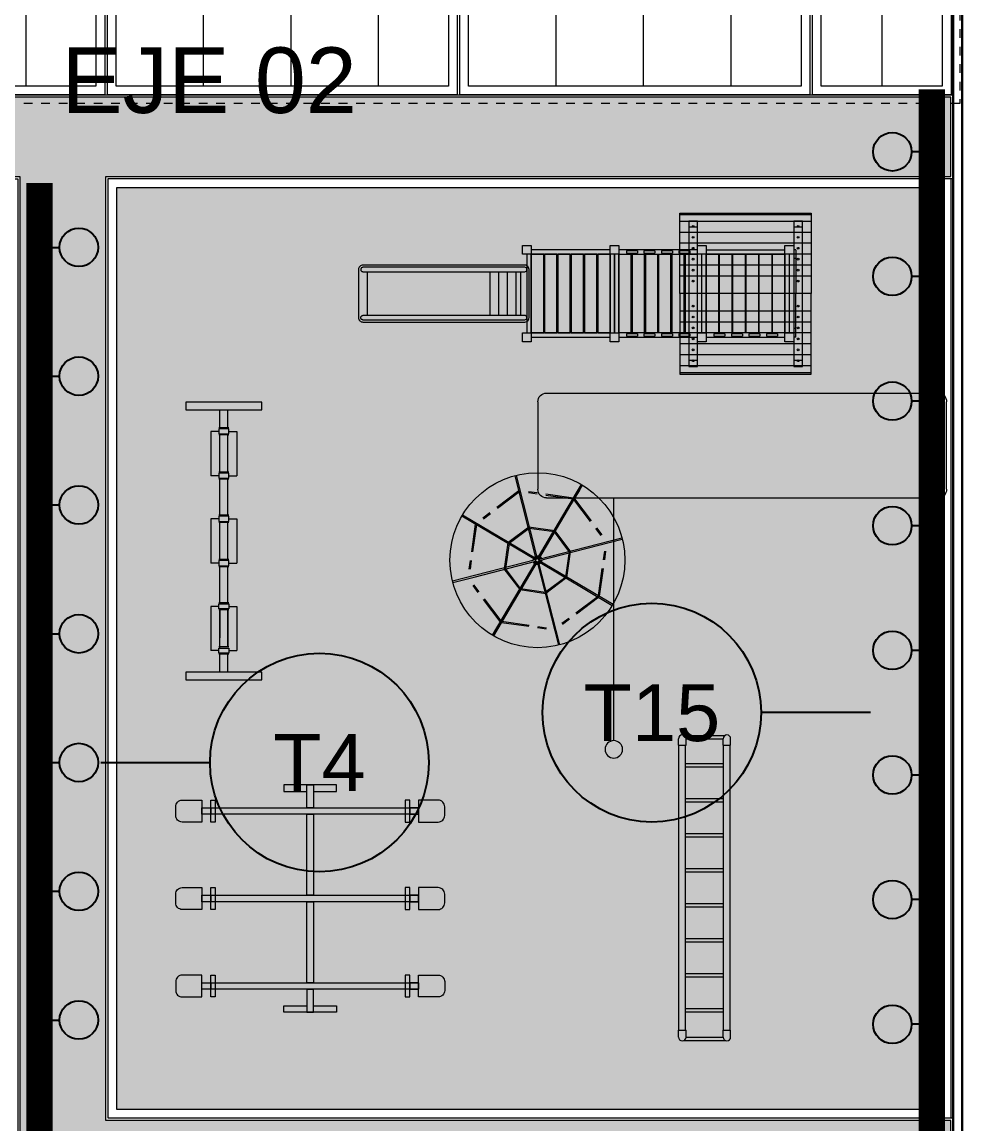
# Model space of a CAD drawing. Header units: metres. Extents: x 349703 to 349913, y 9282546 to 9282694.
# Drawn here: x 349734.26 to 349745.07, y 9282631.11 to 9282643.71 of the extents above; entities that cross this region are included whole.
import ezdxf
from ezdxf.enums import TextEntityAlignment as Align

# ---------------------------------------------------------------- set-up
doc = ezdxf.new("R2010")
doc.units = ezdxf.units.M
doc.header["$LTSCALE"] = 0.25
doc.linetypes.add('B. SUM 2$0$HIDDEN', pattern=[0.375, 0.25, -0.125])
doc.linetypes.add('DASHDOT', pattern=[3.556, 2.54, -0.508, 0, -0.508])
for name, color, linetype, lineweight in [('AREA-VERDE', 3, 'CONTINUOUS', 9), ('ARQ-FONDO', 253, 'CONTINUOUS', 9), ('COTAS', 94, 'CONTINUOUS', 18), ('CUNETAS-RED', 5, 'CONTINUOUS', 18), ('EJE-TEXTO', 5, 'CONTINUOUS', 25), ('LLORAD-SIMB', 1, 'CONTINUOUS', 25), ('LLORAD-TEXTO', 1, 'CONTINUOUS', 25), ('LLORAD-TRAMO', 1, 'CONTINUOUS', 70), ('TRAZO', 2, 'Continuous', 13)]:
    doc.layers.add(name, color=color, linetype=linetype, lineweight=lineweight)
doc.styles.get("Standard").update_dxf_attribs({"font": 'arial.ttf'})

# ---------------------------------------------------------------- blocks, each defined once
blk = doc.blocks.new('VERDAD88')
at = {"layer": 'ARQ-FONDO'}
for points in [[(350756.933, 9282641.041), (350760.933, 9282641.041), (350760.933, 9282639.886), (350756.933, 9282639.886), (350756.933, 9282641.041)], [(350760.963, 9282641.041), (350764.963, 9282641.041), (350764.963, 9282639.886), (350760.963, 9282639.886), (350760.963, 9282641.041)], [(350764.993, 9282641.041), (350768.993, 9282641.041), (350768.993, 9282639.886), (350764.993, 9282639.886), (350764.993, 9282641.041)], [(350769.023, 9282641.041), (350770.608, 9282641.041), (350770.608, 9282639.886), (350769.023, 9282639.886), (350769.023, 9282641.041)]]:
    blk.add_lwpolyline(points, dxfattribs=at)
at = {"layer": 'ARQ-FONDO', "flags": 128}
for points in [[(350757.033, 9282640.941), (350760.833, 9282640.941), (350760.833, 9282639.986), (350757.033, 9282639.986)], [(350761.063, 9282640.941), (350764.863, 9282640.941), (350764.863, 9282639.986), (350761.063, 9282639.986)], [(350765.093, 9282640.941), (350768.893, 9282640.941), (350768.893, 9282639.986), (350765.093, 9282639.986)], [(350769.123, 9282640.941), (350770.508, 9282640.941), (350770.508, 9282639.986), (350769.123, 9282639.986)]]:
    blk.add_lwpolyline(points, close=True, dxfattribs=at)
for points in [[(350760.033, 9282639.986), (350760.033, 9282640.941)], [(350762.063, 9282639.986), (350762.063, 9282640.941)], [(350763.063, 9282639.986), (350763.063, 9282640.941)], [(350764.063, 9282639.986), (350764.063, 9282640.941)], [(350766.093, 9282639.986), (350766.093, 9282640.941)], [(350767.093, 9282639.986), (350767.093, 9282640.941)], [(350768.093, 9282639.986), (350768.093, 9282640.941)], [(350769.815, 9282640.941), (350769.815, 9282639.986)]]:
    blk.add_lwpolyline(points, dxfattribs=at)
blk = doc.blocks.new('SJSA')
at = {"layer": 'ARQ-FONDO', "ltscale": 0.005}
for p, q in [((22.805, 173.523), (22.805, 175.023)), ((22.884, 175.023), (22.884, 173.523)), ((23.009, 175.023), (23.009, 173.523)), ((23.134, 175.023), (23.134, 173.523)), ((23.259, 175.023), (23.259, 173.523)), ((23.384, 175.023), (23.384, 173.523)), ((23.509, 175.023), (23.509, 173.523)), ((23.909, 175.023), (23.909, 173.523)), ((24.034, 175.023), (24.034, 173.523)), ((24.159, 175.023), (24.159, 173.523)), ((24.284, 175.023), (24.284, 173.523)), ((24.409, 175.023), (24.409, 173.523)), ((24.534, 175.023), (24.534, 173.523)), ((24.612, 173.523), (24.612, 175.023))]:
    blk.add_line(p, q, dxfattribs=at)
at = {"layer": 'ARQ-FONDO'}
for p, q in [((23.709, 174.923), (22.876, 174.923)), ((22.876, 174.823), (22.876, 174.923)), ((22.947, 174.823), (22.947, 174.923)), ((23.209, 174.848), (23.209, 174.823)), ((23.209, 174.848), (23.709, 174.848)), ((23.309, 174.848), (23.309, 174.823)), ((24.542, 174.923), (23.709, 174.923)), ((24.209, 174.848), (23.709, 174.848)), ((24.109, 174.848), (24.109, 174.823)), ((24.209, 174.848), (24.209, 174.823)), ((24.471, 174.823), (24.471, 174.923)), ((24.542, 174.823), (24.542, 174.923)), ((22.876, 174.823), (23.159, 174.823)), ((23.159, 174.723), (23.159, 174.823)), ((23.159, 174.823), (23.168, 174.823)), ((23.259, 174.723), (23.159, 174.723)), ((23.168, 174.823), (23.709, 174.823)), ((23.209, 173.823), (23.209, 174.723)), ((23.259, 174.823), (23.259, 174.723)), ((23.259, 174.773), (24.159, 174.773)), ((24.159, 174.723), (23.259, 174.723)), ((23.259, 174.723), (23.259, 173.823)), ((23.259, 174.723), (24.159, 174.723)), ((23.259, 174.582), (23.259, 174.723)), ((23.709, 174.823), (24.25, 174.823)), ((24.159, 174.723), (24.159, 174.823)), ((24.259, 174.723), (24.159, 174.723)), ((24.159, 174.723), (24.159, 173.823)), ((24.209, 173.823), (24.209, 174.723)), ((24.25, 174.823), (24.259, 174.823)), ((24.259, 174.823), (24.259, 174.723)), ((24.259, 174.823), (24.542, 174.823)), ((24.171, 174.636), (24.171, 174.511)), ((24.171, 174.636), (24.196, 174.636)), ((24.196, 174.511), (24.196, 174.636)), ((24.159, 174.582), (23.259, 174.582)), ((23.259, 174.572), (24.159, 174.572)), ((23.259, 174.43), (23.259, 174.572)), ((24.171, 174.511), (24.196, 174.511)), ((24.159, 174.43), (23.259, 174.43)), ((23.259, 174.42), (24.159, 174.42)), ((23.259, 174.278), (23.259, 174.42)), ((24.171, 174.436), (24.171, 174.311)), ((24.171, 174.436), (24.196, 174.436)), ((24.196, 174.311), (24.196, 174.436)), ((24.159, 174.278), (23.259, 174.278)), ((23.259, 174.268), (24.159, 174.268)), ((23.259, 174.127), (23.259, 174.268)), ((24.171, 174.311), (24.196, 174.311)), ((24.171, 174.236), (24.171, 174.111)), ((24.171, 174.236), (24.196, 174.236)), ((24.196, 174.111), (24.196, 174.236)), ((24.159, 174.127), (23.259, 174.127)), ((23.259, 174.117), (24.159, 174.117)), ((23.259, 173.975), (23.259, 174.117)), ((24.171, 174.111), (24.196, 174.111)), ((24.159, 173.975), (23.259, 173.975)), ((24.171, 174.036), (24.171, 173.911)), ((24.171, 174.036), (24.196, 174.036)), ((24.196, 173.911), (24.196, 174.036)), ((23.259, 173.965), (24.159, 173.965)), ((23.259, 173.823), (23.259, 173.965)), ((24.171, 173.911), (24.196, 173.911)), ((23.159, 173.723), (22.876, 173.723)), ((22.876, 173.623), (22.876, 173.723)), ((22.947, 173.623), (22.947, 173.723)), ((23.159, 173.723), (23.159, 173.823)), ((23.159, 173.823), (23.259, 173.823)), ((23.168, 173.723), (23.159, 173.723)), ((23.709, 173.723), (23.168, 173.723)), ((23.209, 173.723), (23.209, 173.523)), ((23.259, 173.823), (24.159, 173.823)), ((24.159, 173.823), (23.259, 173.823)), ((23.259, 173.823), (23.259, 173.723)), ((24.159, 173.773), (23.259, 173.773)), ((24.159, 173.773), (23.259, 173.773)), ((23.259, 173.523), (23.259, 173.723)), ((24.25, 173.723), (23.709, 173.723)), ((24.159, 173.823), (24.259, 173.823)), ((24.159, 173.723), (24.159, 173.823)), ((24.159, 173.723), (24.159, 173.523)), ((24.209, 173.523), (24.209, 173.723)), ((24.259, 173.723), (24.25, 173.723)), ((24.259, 173.823), (24.259, 173.723)), ((24.542, 173.723), (24.259, 173.723)), ((24.471, 173.623), (24.471, 173.723)), ((24.542, 173.623), (24.542, 173.723)), ((22.876, 173.623), (23.709, 173.623)), ((23.221, 173.636), (23.221, 173.511)), ((23.221, 173.636), (23.246, 173.636)), ((23.246, 173.511), (23.246, 173.636)), ((23.709, 173.623), (24.542, 173.623)), ((24.171, 173.636), (24.171, 173.511)), ((24.171, 173.636), (24.196, 173.636)), ((24.196, 173.511), (24.196, 173.636)), ((23.209, 173.523), (23.209, 172.823)), ((23.221, 173.511), (23.246, 173.511)), ((23.259, 173.582), (24.159, 173.582)), ((24.159, 173.572), (23.259, 173.572)), ((23.259, 172.823), (23.259, 173.523)), ((24.159, 173.523), (24.159, 172.823)), ((24.171, 173.511), (24.196, 173.511)), ((24.209, 172.823), (24.209, 173.523)), ((23.221, 173.436), (23.221, 173.311)), ((23.221, 173.436), (23.246, 173.436)), ((23.246, 173.311), (23.246, 173.436)), ((23.259, 173.43), (24.159, 173.43)), ((24.159, 173.42), (23.259, 173.42)), ((24.171, 173.436), (24.171, 173.311)), ((24.171, 173.436), (24.196, 173.436)), ((24.196, 173.311), (24.196, 173.436)), ((23.221, 173.311), (23.246, 173.311)), ((23.221, 173.236), (23.221, 173.111)), ((23.221, 173.236), (23.246, 173.236)), ((23.246, 173.111), (23.246, 173.236)), ((23.259, 173.278), (24.159, 173.278)), ((24.159, 173.268), (23.259, 173.268)), ((24.171, 173.311), (24.196, 173.311)), ((24.171, 173.236), (24.171, 173.111)), ((24.171, 173.236), (24.196, 173.236)), ((24.196, 173.111), (24.196, 173.236)), ((23.221, 173.111), (23.246, 173.111)), ((23.259, 173.127), (24.159, 173.127)), ((24.159, 173.117), (23.259, 173.117)), ((24.171, 173.111), (24.196, 173.111)), ((23.221, 173.036), (23.221, 172.911)), ((23.221, 173.036), (23.246, 173.036)), ((23.246, 172.911), (23.246, 173.036)), ((23.259, 172.975), (24.159, 172.975)), ((24.159, 172.965), (23.259, 172.965)), ((24.171, 173.036), (24.171, 172.911)), ((24.171, 173.036), (24.196, 173.036)), ((24.196, 172.911), (24.196, 173.036)), ((23.221, 172.911), (23.246, 172.911)), ((24.171, 172.911), (24.196, 172.911)), ((23.159, 172.723), (23.159, 172.823)), ((23.159, 172.823), (23.259, 172.823)), ((23.259, 172.723), (23.159, 172.723)), ((23.209, 172.723), (23.209, 171.823)), ((23.259, 172.823), (23.259, 172.723)), ((24.159, 172.823), (23.259, 172.823)), ((23.259, 172.823), (24.159, 172.823)), ((23.259, 172.773), (24.159, 172.773)), ((24.159, 172.773), (23.259, 172.773)), ((23.259, 171.823), (23.259, 172.723)), ((23.259, 172.723), (24.159, 172.723)), ((24.159, 172.723), (23.259, 172.723)), ((23.259, 172.723), (23.259, 172.582)), ((24.159, 172.723), (24.159, 171.823)), ((24.159, 172.582), (24.159, 172.723)), ((24.209, 171.823), (24.209, 172.723)), ((23.259, 172.582), (24.159, 172.582)), ((23.259, 172.572), (23.259, 172.43)), ((24.159, 172.572), (23.259, 172.572)), ((24.159, 172.43), (24.159, 172.572)), ((23.259, 172.43), (24.159, 172.43)), ((24.159, 172.42), (23.259, 172.42)), ((23.259, 172.42), (23.259, 172.278)), ((24.159, 172.278), (24.159, 172.42)), ((23.259, 172.278), (24.159, 172.278)), ((23.259, 172.268), (23.259, 172.127)), ((24.159, 172.268), (23.259, 172.268)), ((24.159, 172.127), (24.159, 172.268)), ((23.259, 172.127), (24.159, 172.127)), ((24.159, 172.117), (23.259, 172.117)), ((23.259, 172.117), (23.259, 171.975)), ((24.159, 171.975), (24.159, 172.117)), ((23.259, 171.975), (24.159, 171.975)), ((23.259, 171.965), (23.259, 171.823)), ((24.159, 171.965), (23.259, 171.965)), ((24.159, 171.823), (24.159, 171.965)), ((23.159, 171.723), (23.159, 171.823)), ((23.159, 171.823), (23.259, 171.823)), ((23.259, 171.723), (23.159, 171.723)), ((24.159, 171.823), (23.259, 171.823)), ((23.259, 171.823), (24.159, 171.823)), ((23.259, 171.823), (23.259, 171.723)), ((23.259, 171.773), (24.159, 171.773)), ((23.409, 171.748), (23.409, 171.719)), ((23.409, 171.719), (23.409, 171.46)), ((23.459, 171.719), (23.459, 171.748)), ((23.459, 171.46), (23.459, 171.719)), ((23.959, 171.748), (23.959, 171.719)), ((23.959, 171.719), (23.959, 171.46)), ((24.009, 171.719), (24.009, 171.748)), ((24.009, 171.46), (24.009, 171.719)), ((24.159, 171.823), (24.259, 171.823)), ((24.159, 171.723), (24.159, 171.823)), ((24.259, 171.723), (24.159, 171.723)), ((24.259, 171.823), (24.259, 171.723)), ((23.459, 171.698), (23.959, 171.698)), ((23.459, 171.648), (23.959, 171.648)), ((23.409, 171.46), (23.409, 171.045)), ((23.459, 171.548), (23.959, 171.548)), ((23.459, 171.045), (23.459, 171.46)), ((23.459, 171.448), (23.959, 171.448)), ((23.959, 171.46), (23.959, 171.045)), ((24.009, 171.045), (24.009, 171.46)), ((23.459, 171.348), (23.959, 171.348)), ((23.409, 171.045), (23.409, 170.148)), ((23.459, 170.148), (23.459, 171.045)), ((23.959, 171.045), (23.959, 170.148)), ((24.009, 170.148), (24.009, 171.045)), ((23.409, 170.098), (23.409, 169.898)), ((23.459, 169.898), (23.459, 170.098)), ((23.959, 170.098), (23.959, 169.898)), ((24.009, 169.898), (24.009, 170.098)), ((23.459, 169.948), (23.959, 169.948))]:
    blk.add_line(p, q, dxfattribs=at)
at = {"layer": 'ARQ-FONDO', "ltscale": 0.005}
for points in [[(23.709, 173.523), (22.788, 173.523), (22.788, 175.023), (23.709, 175.023)], [(23.709, 173.523), (24.63, 173.523), (24.63, 175.023), (23.709, 175.023)]]:
    blk.add_lwpolyline(points, close=True, dxfattribs=at)
at = {"layer": 'ARQ-FONDO'}
blk.add_lwpolyline([(24.159, 172.723), (24.159, 172.823), (24.259, 172.823), (24.259, 172.723)], close=True, dxfattribs=at)
blk.add_lwpolyline([(23.434, 171.798, 0.267949), (23.391, 171.773, 0.131652), (23.384, 171.748), (23.384, 169.898, 0.414214), (23.434, 169.848), (23.984, 169.848, 0.414214), (24.034, 169.898), (24.034, 171.748, 0.131652), (24.027, 171.773, 0.267949), (23.984, 171.798)], format="xyb", close=True, dxfattribs=at)
for centre in [(22.941, 174.873), (23.066, 174.873), (23.191, 174.873), (23.316, 174.873), (23.441, 174.873), (23.566, 174.873), (23.852, 174.873), (23.977, 174.873), (24.102, 174.873), (24.227, 174.873), (24.352, 174.873), (24.477, 174.873), (22.941, 173.673), (23.066, 173.673), (23.191, 173.673), (23.316, 173.673), (23.441, 173.673), (23.566, 173.673), (23.852, 173.673), (23.977, 173.673), (24.102, 173.673), (24.227, 173.673), (24.352, 173.673), (24.477, 173.673)]:
    blk.add_circle(centre, 0.01, dxfattribs=at)
for centre in [(23.434, 171.748), (23.984, 171.748)]:
    blk.add_arc(centre, 0.025, 0, 180, dxfattribs=at)
for points, knots in [([(23.409, 170.148), (23.409, 170.139), (23.409, 170.131), (23.409, 170.115), (23.409, 170.106), (23.409, 170.098)], [-0.04953338, -0.04953338, -0.04953338, -0.04953338, -0.02476669, -0.02476669, -0.00009738, -0.00009738, -0.00009738, -0.00009738]), ([(23.459, 170.098), (23.459, 170.106), (23.459, 170.115), (23.459, 170.131), (23.459, 170.139), (23.459, 170.148)], [-0.049436, -0.049436, -0.049436, -0.049436, -0.02476669, -0.02476669, 0, 0, 0, 0]), ([(23.959, 170.148), (23.959, 170.139), (23.959, 170.131), (23.959, 170.115), (23.959, 170.106), (23.959, 170.098)], [-0.04953338, -0.04953338, -0.04953338, -0.04953338, -0.02476669, -0.02476669, -0.00009738, -0.00009738, -0.00009738, -0.00009738]), ([(24.009, 170.098), (24.009, 170.106), (24.009, 170.115), (24.009, 170.131), (24.009, 170.139), (24.009, 170.148)], [-0.049436, -0.049436, -0.049436, -0.049436, -0.02476669, -0.02476669, 0, 0, 0, 0]), ([(23.409, 169.898), (23.409, 169.898), (23.409, 169.898), (23.409, 169.895), (23.41, 169.891), (23.412, 169.885), (23.414, 169.882), (23.419, 169.878), (23.422, 169.876), (23.428, 169.874), (23.431, 169.873), (23.438, 169.873), (23.441, 169.874), (23.447, 169.877), (23.45, 169.879), (23.454, 169.884), (23.456, 169.886), (23.458, 169.892), (23.459, 169.895), (23.459, 169.898)], [0.1871331, 0.1871331, 0.1871331, 0.1871331, 0.18742737, 0.18742737, 0.19737096, 0.19737096, 0.20731275, 0.20731275, 0.21725295, 0.21725295, 0.22719174, 0.22719174, 0.23712928, 0.23712928, 0.24706572, 0.24706572, 0.25700121, 0.25700121, 0.2659304, 0.2659304, 0.2659304, 0.2659304]), ([(24.009, 169.898), (24.009, 169.898), (24.009, 169.898), (24.009, 169.895), (24.008, 169.891), (24.006, 169.885), (24.004, 169.882), (23.999, 169.878), (23.996, 169.876), (23.99, 169.874), (23.987, 169.873), (23.98, 169.873), (23.977, 169.874), (23.971, 169.877), (23.968, 169.879), (23.963, 169.884), (23.962, 169.886), (23.959, 169.892), (23.959, 169.895), (23.959, 169.898)], [0.1871331, 0.1871331, 0.1871331, 0.1871331, 0.18742737, 0.18742737, 0.19737096, 0.19737096, 0.20731275, 0.20731275, 0.21725295, 0.21725295, 0.22719174, 0.22719174, 0.23712928, 0.23712928, 0.24706572, 0.24706572, 0.25700121, 0.25700121, 0.2659304, 0.2659304, 0.2659304, 0.2659304])]:
    blk.add_open_spline(points, degree=3, knots=knots, dxfattribs=at)
blk = doc.blocks.new('dksjd')
at = {"layer": 'ARQ-FONDO'}
for p, q in [((21.389, 162.206), (21.389, 163.076)), ((21.389, 163.076), (21.478, 163.076)), ((21.478, 163.076), (21.478, 162.206)), ((24.474, 162.206), (24.474, 163.076)), ((24.474, 163.076), (24.564, 163.076)), ((24.564, 163.076), (24.564, 162.206)), ((21.723, 162.697), (21.723, 162.789)), ((21.723, 162.789), (22.229, 162.789)), ((23.723, 162.697), (23.723, 162.789)), ((23.723, 162.789), (24.228, 162.789)), ((21.478, 162.206), (21.389, 162.206)), ((24.564, 162.206), (24.474, 162.206))]:
    blk.add_line(p, q, dxfattribs=at)
at = {"layer": 'ARQ-FONDO', "extrusion": (0.114957, 0.028282, 0.992968)}
for p, q in [((22.229, 162.697), (22.229, 162.789)), ((22.722, 162.697), (22.722, 162.789)), ((22.722, 162.789), (23.229, 162.789)), ((23.229, 162.697), (23.229, 162.789)), ((24.228, 162.697), (24.228, 162.789)), ((21.692, 162.685), (21.478, 162.685)), ((21.681, 162.584), (21.681, 162.697)), ((21.693, 162.584), (21.692, 162.697)), ((21.692, 162.697), (21.752, 162.697)), ((21.752, 162.697), (21.752, 162.584)), ((22.199, 162.685), (21.752, 162.685)), ((21.764, 162.584), (21.763, 162.697)), ((22.108, 162.685), (21.765, 162.685)), ((22.188, 162.584), (22.187, 162.697)), ((22.199, 162.697), (22.258, 162.697)), ((22.199, 162.584), (22.199, 162.697)), ((22.258, 162.697), (22.258, 162.584)), ((22.692, 162.685), (22.258, 162.685)), ((22.27, 162.584), (22.27, 162.697)), ((22.681, 162.584), (22.681, 162.697)), ((22.692, 162.697), (22.752, 162.697)), ((22.693, 162.584), (22.692, 162.697)), ((22.752, 162.697), (22.752, 162.584)), ((23.199, 162.685), (22.752, 162.685)), ((22.764, 162.584), (22.763, 162.697)), ((23.187, 162.584), (23.187, 162.697)), ((23.199, 162.697), (23.258, 162.697)), ((23.199, 162.584), (23.199, 162.697)), ((23.258, 162.697), (23.258, 162.584)), ((23.693, 162.685), (23.258, 162.685)), ((23.27, 162.584), (23.27, 162.697)), ((23.681, 162.584), (23.681, 162.697)), ((23.752, 162.697), (23.693, 162.697)), ((23.693, 162.697), (23.693, 162.584)), ((23.752, 162.584), (23.752, 162.697)), ((23.752, 162.685), (24.081, 162.685)), ((24.199, 162.685), (23.752, 162.685)), ((23.764, 162.584), (23.764, 162.697)), ((24.187, 162.584), (24.187, 162.697)), ((24.258, 162.697), (24.199, 162.697)), ((24.199, 162.697), (24.199, 162.584)), ((24.258, 162.584), (24.258, 162.697)), ((24.474, 162.685), (24.258, 162.685)), ((24.27, 162.584), (24.27, 162.697)), ((21.693, 162.596), (21.478, 162.596)), ((21.752, 162.584), (21.693, 162.584)), ((21.722, 162.584), (21.723, 162.492)), ((22.199, 162.595), (21.752, 162.596)), ((22.199, 162.595), (21.752, 162.596)), ((22.258, 162.584), (22.199, 162.584)), ((22.229, 162.584), (22.229, 162.492)), ((22.693, 162.596), (22.258, 162.596)), ((22.752, 162.584), (22.693, 162.584)), ((22.722, 162.584), (22.723, 162.492)), ((23.199, 162.596), (22.752, 162.596)), ((23.258, 162.584), (23.199, 162.584)), ((23.229, 162.584), (23.229, 162.492)), ((23.693, 162.596), (23.258, 162.596)), ((23.693, 162.584), (23.752, 162.584)), ((23.723, 162.584), (23.723, 162.492)), ((24.187, 162.596), (23.752, 162.596)), ((23.752, 162.596), (24.187, 162.596)), ((24.199, 162.584), (24.258, 162.584)), ((24.229, 162.584), (24.229, 162.492)), ((24.474, 162.596), (24.258, 162.596)), ((21.723, 162.492), (22.229, 162.492)), ((22.723, 162.492), (23.229, 162.492)), ((23.723, 162.492), (24.229, 162.492))]:
    blk.add_line(p, q, dxfattribs=at)
blk = doc.blocks.new('tobogan2')
at = {"layer": 'ARQ-FONDO'}
for p, q in [((22.053, 167.454, 0), (22.053, 167.204, 0)), ((22.053, 166.204, 0), (22.053, 166.454, 0)), ((22.053, 165.204, 0), (22.053, 165.454, 0))]:
    blk.add_line(p, q, dxfattribs=at)
at = {"layer": 'ARQ-FONDO', "elevation": 0}
for points in [[(20.853, 167.554), (21.115, 167.554), (21.115, 167.629), (20.515, 167.629), (20.515, 167.554), (20.778, 167.554)], [(20.778, 167.366), (20.853, 167.366)], [(20.853, 167.291), (20.778, 167.291)], [(20.853, 165.104), (21.115, 165.104), (21.115, 165.029), (20.515, 165.029), (20.515, 165.104), (20.778, 165.104)]]:
    blk.add_lwpolyline(points, dxfattribs=at)
for points in [[(20.853, 167.629), (20.853, 167.366), (20.778, 167.366), (20.778, 167.629)], [(19.728, 167.204), (19.728, 167.454), (19.678, 167.454), (19.678, 167.204)], [(21.903, 167.204), (21.903, 167.454), (21.953, 167.454), (21.953, 167.204)], [(19.678, 167.291), (19.678, 167.366), (19.578, 167.366), (19.578, 167.291)], [(22.053, 167.291), (22.053, 167.366), (19.578, 167.366), (19.578, 167.291)], [(20.853, 166.366), (20.853, 167.291), (20.778, 167.291), (20.778, 166.366)], [(21.953, 167.291), (21.953, 167.366), (22.053, 167.366), (22.053, 167.291)], [(19.728, 166.204), (19.728, 166.454), (19.678, 166.454), (19.678, 166.204)], [(21.903, 166.204), (21.903, 166.454), (21.953, 166.454), (21.953, 166.204)], [(19.678, 166.291), (19.678, 166.366), (19.578, 166.366), (19.578, 166.291)], [(22.053, 166.291), (22.053, 166.366), (19.578, 166.366), (19.578, 166.291)], [(20.853, 165.366), (20.853, 166.291), (20.778, 166.291), (20.778, 165.366)], [(21.953, 166.291), (21.953, 166.366), (22.053, 166.366), (22.053, 166.291)], [(19.728, 165.204), (19.728, 165.454), (19.678, 165.454), (19.678, 165.204)], [(21.903, 165.204), (21.903, 165.454), (21.953, 165.454), (21.953, 165.204)], [(19.678, 165.291), (19.678, 165.366), (19.578, 165.366), (19.578, 165.291)], [(22.053, 165.291), (22.053, 165.366), (19.578, 165.366), (19.578, 165.291)], [(20.853, 165.029), (20.853, 165.291), (20.778, 165.291), (20.778, 165.029)], [(21.953, 165.291), (21.953, 165.366), (22.053, 165.366), (22.053, 165.291)]]:
    blk.add_lwpolyline(points, close=True, dxfattribs=at)
for points in [[(19.578, 167.454), (19.578, 167.204), (19.353, 167.204, -0.414214), (19.278, 167.279), (19.278, 167.379, -0.414214), (19.353, 167.454)], [(22.053, 167.454), (22.053, 167.204), (22.278, 167.204, 0.414214), (22.353, 167.279), (22.353, 167.379, 0.414214), (22.278, 167.454)], [(19.578, 166.204), (19.578, 166.454), (19.353, 166.454, 0.414214), (19.278, 166.379), (19.278, 166.279, 0.414214), (19.353, 166.204)], [(22.053, 166.204), (22.053, 166.454), (22.278, 166.454, -0.414214), (22.353, 166.379), (22.353, 166.279, -0.414214), (22.278, 166.204)], [(19.578, 165.204), (19.578, 165.454), (19.353, 165.454, 0.414214), (19.278, 165.379), (19.278, 165.279, 0.414214), (19.353, 165.204)], [(22.053, 165.204), (22.053, 165.454), (22.278, 165.454, -0.414214), (22.353, 165.379), (22.353, 165.279, -0.414214), (22.278, 165.204)]]:
    blk.add_lwpolyline(points, format="xyb", close=True, dxfattribs=at)
blk = doc.blocks.new('pasamons}')
at = {"layer": 'ARQ-FONDO'}
for p, q in [((20.181, 162.809), (20.181, 162.339)), ((20.219, 162.872), (20.301, 162.872)), ((20.219, 162.786), (20.301, 162.786)), ((20.219, 162.786), (20.219, 162.362)), ((20.301, 162.872), (20.301, 162.786)), ((20.301, 162.867), (23.556, 162.867)), ((20.301, 162.791), (23.556, 162.791)), ((20.51, 162.791), (20.51, 162.357)), ((20.548, 162.791), (20.548, 162.357)), ((20.91, 162.791), (20.91, 162.357)), ((20.948, 162.791), (20.948, 162.357)), ((21.31, 162.791), (21.31, 162.357)), ((21.348, 162.791), (21.348, 162.357)), ((21.71, 162.791), (21.71, 162.357)), ((21.748, 162.791), (21.748, 162.357)), ((22.11, 162.791), (22.11, 162.357)), ((22.148, 162.791), (22.148, 162.357)), ((22.51, 162.791), (22.51, 162.357)), ((22.548, 162.791), (22.548, 162.357)), ((22.91, 162.791), (22.91, 162.357)), ((22.948, 162.791), (22.948, 162.357)), ((23.31, 162.791), (23.31, 162.357)), ((23.348, 162.791), (23.348, 162.357)), ((23.556, 162.872), (23.631, 162.872)), ((23.556, 162.872), (23.556, 162.786)), ((23.556, 162.786), (23.631, 162.786)), ((23.631, 162.786), (23.631, 162.362)), ((23.669, 162.809), (23.669, 162.339)), ((20.219, 162.362), (20.301, 162.362)), ((20.219, 162.276), (20.301, 162.276)), ((20.301, 162.362), (20.301, 162.276)), ((20.301, 162.357), (23.556, 162.357)), ((20.301, 162.281), (23.556, 162.281)), ((23.556, 162.362), (23.556, 162.276)), ((23.556, 162.362), (23.631, 162.362)), ((23.556, 162.276), (23.631, 162.276))]:
    blk.add_line(p, q, dxfattribs=at)
for centre, start, end in [((20.219, 162.829), 90, 270), ((23.631, 162.829), 270, 90), ((20.219, 162.319), 90, 270), ((23.631, 162.319), 270, 90)]:
    blk.add_arc(centre, 0.0431, start, end, dxfattribs=at)
blk = doc.blocks.new('TROM')
at = {"layer": 'ARQ-FONDO', "linetype": 'Continuous'}
for p, q in [((263.034, -158.589), (263.032, -157.608)), ((263.049, -158.589), (263.048, -157.608)), ((263.023, -158.6), (262.328, -157.907)), ((263.034, -158.589), (262.339, -157.896)), ((263.742, -157.894), (263.049, -158.589)), ((263.06, -158.6), (263.753, -157.905)), ((262.289, -158.601), (262.041, -158.601)), ((262.338, -158.617), (262.041, -158.617)), ((262.289, -158.601), (262.104, -158.601)), ((263.023, -158.6), (262.13, -158.601)), ((263.023, -158.616), (262.33, -159.31)), ((262.651, -158.616), (262.338, -158.617)), ((263.034, -158.627), (262.341, -159.321)), ((262.652, -158.616), (262.651, -158.616)), ((262.661, -158.616), (262.652, -158.616)), ((262.668, -158.616), (262.661, -158.616)), ((262.676, -158.616), (262.668, -158.616)), ((262.679, -158.616), (262.676, -158.616)), ((263.023, -158.616), (262.679, -158.616)), ((263.034, -158.627), (263.035, -159.608)), ((263.049, -158.627), (263.744, -159.32)), ((263.049, -158.627), (263.051, -159.608)), ((263.06, -158.6), (263.404, -158.6)), ((263.578, -159.132), (263.06, -158.616)), ((263.061, -158.616), (264.041, -158.614)), ((263.061, -158.616), (264.041, -158.614)), ((263.404, -158.6), (264.041, -158.599))]:
    blk.add_line(p, q, dxfattribs=at)
at = {"layer": 'ARQ-FONDO', "linetype": 'DASHDOT', "ltscale": 0.5}
for p, q in [((263.032, -157.788), (262.466, -158.023)), ((263.037, -157.8), (262.471, -158.035)), ((263.043, -157.8), (263.61, -158.034)), ((263.048, -157.788), (263.615, -158.021)), ((262.221, -158.602), (262.455, -158.034)), ((262.233, -158.607), (262.467, -158.039)), ((263.85, -158.604), (263.616, -158.039)), ((263.862, -158.599), (263.628, -158.034)), ((263.041, -158.217), (262.765, -158.332)), ((263.041, -158.217), (263.318, -158.332)), ((262.651, -158.609), (262.765, -158.332)), ((262.665, -158.608), (262.777, -158.337)), ((263.041, -158.231), (262.77, -158.344)), ((263.041, -158.231), (263.308, -158.342)), ((263.418, -158.607), (263.308, -158.342)), ((263.432, -158.607), (263.318, -158.332)), ((262.221, -158.617), (262.457, -159.183)), ((262.233, -158.612), (262.469, -159.178)), ((262.651, -158.609), (262.766, -158.884)), ((262.665, -158.608), (262.776, -158.874)), ((263.418, -158.607), (263.308, -158.874)), ((263.432, -158.607), (263.318, -158.884)), ((263.85, -158.61), (263.616, -159.177)), ((263.862, -158.615), (263.628, -159.181)), ((263.755, -159.308), (263.578, -159.132))]:
    blk.add_line(p, q, dxfattribs=at)
at = {"layer": 'ARQ-FONDO'}
for p, q in [((262.992, -158.6), (263.001, -158.579)), ((263.003, -158.58), (262.994, -158.6)), ((262.996, -158.597), (262.994, -158.597)), ((263.002, -158.583), (263, -158.582)), ((263.012, -158.568), (263.034, -158.559)), ((263.034, -158.561), (263.014, -158.569)), ((263.016, -158.568), (263.016, -158.566)), ((263.031, -158.562), (263.03, -158.56)), ((263.049, -158.559), (263.071, -158.568)), ((263.069, -158.569), (263.049, -158.561)), ((263.05, -158.588), (263.049, -158.589)), ((263.052, -158.562), (263.053, -158.56)), ((263.066, -158.568), (263.067, -158.566)), ((263.071, -158.568), (263.069, -158.569)), ((263.069, -158.569), (263.071, -158.568)), ((263.088, -158.6), (263.08, -158.58)), ((263.081, -158.583), (263.083, -158.582)), ((263.082, -158.579), (263.091, -158.6)), ((263.087, -158.597), (263.089, -158.597)), ((263.001, -158.637), (262.992, -158.616)), ((262.994, -158.616), (263.003, -158.636)), ((262.996, -158.619), (262.994, -158.619)), ((263.002, -158.633), (263, -158.634)), ((263.034, -158.657), (263.012, -158.648)), ((263.014, -158.647), (263.034, -158.655)), ((263.017, -158.648), (263.016, -158.65)), ((263.031, -158.654), (263.03, -158.656)), ((263.049, -158.655), (263.069, -158.647)), ((263.071, -158.648), (263.049, -158.657)), ((263.052, -158.654), (263.053, -158.656)), ((263.061, -158.616), (263.06, -158.616)), ((263.066, -158.648), (263.067, -158.65)), ((263.08, -158.636), (263.088, -158.616)), ((263.082, -158.637), (263.08, -158.636)), ((263.08, -158.636), (263.082, -158.637)), ((263.081, -158.633), (263.083, -158.634)), ((263.091, -158.616), (263.082, -158.637)), ((263.087, -158.618), (263.089, -158.619))]:
    blk.add_line(p, q, dxfattribs=at)
at = {"layer": 'ARQ-FONDO', "linetype": 'DASHDOT', "ltscale": 0.5}
for points in [[(262.766, -158.884), (263.042, -158.999)], [(262.776, -158.874), (263.042, -158.984)], [(263.042, -158.984), (263.308, -158.874)], [(263.042, -158.999), (263.318, -158.884)], [(262.468, -159.194), (263.035, -159.428)], [(262.473, -159.182), (263.04, -159.416)], [(263.045, -159.416), (263.612, -159.181)], [(263.05, -159.428), (263.617, -159.193)]]:
    blk.add_lwpolyline(points, dxfattribs=at)
at = {"layer": 'ARQ-FONDO', "linetype": 'Continuous'}
for centre, radius in [((263.041, -158.608), 1), ((263.042, -158.608), 0.0203)]:
    blk.add_circle(centre, radius, dxfattribs=at)
blk = doc.blocks.new('*U947')
at = {"layer": 'cotas', "true_color": 0x000000}
h = blk.add_hatch(color=18, dxfattribs=at)
h.dxf.hatch_style = 1
edge = h.paths.add_edge_path()
edge.add_arc((2841.421, 1652.807), 0.1, 0, 360)
at = {"layer": 'TRAZO', "color": 18, "true_color": 0x000000}
for p, q in [((2841.421, 1652.707), (2841.421, 1649.933)), ((2840.653, 1649.933), (2845.126, 1649.933)), ((2840.553, 1648.833), (2840.553, 1649.833)), ((2845.226, 1649.833), (2845.226, 1648.833)), ((2840.653, 1648.733), (2845.126, 1648.733))]:
    blk.add_line(p, q, dxfattribs=at)
blk.add_circle((2841.421, 1652.807), 0.1, dxfattribs=at)
for centre, start, end in [((2840.653, 1649.833), 90, 180), ((2845.126, 1649.833), 0, 90), ((2840.653, 1648.833), 180, 270), ((2845.126, 1648.833), 270, 0)]:
    blk.add_arc(centre, 0.1, start, end, dxfattribs=at)
blk = doc.blocks.new('drenaje')
at = {"layer": 'CUNETAS-RED', "lineweight": 30}
for p, q in [((26.75, -56.649), (26.75, -18.982)), ((26.85, -56.89), (26.85, -18.982))]:
    blk.add_line(p, q, dxfattribs=at)
at = {"layer": 'CUNETAS-RED', "lineweight": 30, "flags": 128}
blk.add_lwpolyline([(26.85, -18.982), (27.25, -18.982), (27.25, -77.048), (26.85, -77.048), (26.85, -18.982)], dxfattribs=at)

msp = doc.modelspace()

# ---------------------------------------------------------------- hatches: boundary and pattern name
at = {"layer": 'AREA-VERDE', "lineweight": 0, "true_color": 0xc4e4b2, "transparency": 33554610}
h = msp.add_hatch(color=3, dxfattribs=at)
h.dxf.hatch_style = 1
h.paths.add_polyline_path([(349744.88, 9282631.153), (349735.22, 9282631.153), (349735.22, 9282641.945), (349744.88, 9282641.945), (349744.88, 9282642.85), (349718.181, 9282642.85), (349718.181, 9282641.945), (349734.237, 9282641.945), (349734.237, 9282628.69), (349744.88, 9282628.69)])
at = {"layer": 'AREA-VERDE', "lineweight": 0, "true_color": 0xc4e4b2, "transparency": 33554559}
h = msp.add_hatch(color=3, dxfattribs=at)
h.dxf.hatch_style = 1
h.paths.add_polyline_path([(349744.78, 9282641.82), (349735.345, 9282641.82), (349735.345, 9282631.278), (349744.78, 9282631.278)])

# ---------------------------------------------------------------- linework, layer by layer
at = {"layer": 'ARQ-FONDO', "linetype": 'B. SUM 2$0$HIDDEN'}
msp.add_lwpolyline([(349717.83, 9282656.628), (349744.98, 9282656.628), (349744.98, 9282642.778), (349717.83, 9282642.778)], close=True, dxfattribs=at)
at = {"layer": 'ARQ-FONDO', "lineweight": 0}
msp.add_lwpolyline([(349735.245, 9282641.92), (349744.906, 9282641.92), (349744.906, 9282642.876), (349718.156, 9282642.876), (349718.156, 9282641.919), (349734.211, 9282641.919), (349734.211, 9282628.664), (349744.906, 9282628.664), (349744.906, 9282631.178), (349735.245, 9282631.178), (349735.245, 9282641.92)], dxfattribs=at)
msp.add_lwpolyline([(349735.22, 9282641.945), (349744.88, 9282641.945), (349744.88, 9282642.85), (349718.181, 9282642.85), (349718.181, 9282641.945), (349734.237, 9282641.945), (349734.237, 9282628.69), (349744.88, 9282628.69), (349744.88, 9282631.153), (349735.22, 9282631.153)], close=True, dxfattribs=at)
at = {"layer": 'ARQ-FONDO'}
for points in [[(349735.245, 9282641.92), (349744.88, 9282641.92), (349744.88, 9282631.178), (349735.245, 9282631.178)], [(349735.345, 9282641.82), (349744.78, 9282641.82), (349744.78, 9282631.278), (349735.345, 9282631.278)]]:
    msp.add_lwpolyline(points, close=True, dxfattribs=at)
at = {"layer": 'LLORAD-SIMB'}
for p, q in [((349744.66, 9282642.227), (349744.43, 9282642.227)), ((349734.46, 9282641.134), (349734.69, 9282641.134)), ((349744.66, 9282640.803), (349744.43, 9282640.803)), ((349734.46, 9282639.662), (349734.69, 9282639.662)), ((349744.66, 9282639.377), (349744.43, 9282639.377)), ((349734.46, 9282638.189), (349734.69, 9282638.189)), ((349744.66, 9282637.952), (349744.43, 9282637.952)), ((349734.46, 9282636.717), (349734.69, 9282636.717)), ((349744.66, 9282636.527), (349744.43, 9282636.527)), ((349734.46, 9282635.245), (349734.69, 9282635.245)), ((349744.66, 9282635.102), (349744.43, 9282635.102)), ((349734.46, 9282633.773), (349734.69, 9282633.773)), ((349744.66, 9282633.678), (349744.43, 9282633.678)), ((349734.46, 9282632.301), (349734.69, 9282632.301)), ((349744.66, 9282632.252), (349744.43, 9282632.252))]:
    msp.add_line(p, q, dxfattribs=at)
for centre in [(349744.21, 9282642.227), (349734.91, 9282641.134), (349744.21, 9282640.803), (349734.91, 9282639.662), (349744.21, 9282639.377), (349734.91, 9282638.189), (349744.21, 9282637.952), (349734.91, 9282636.717), (349744.21, 9282636.527), (349734.91, 9282635.245), (349744.21, 9282635.102), (349734.91, 9282633.773), (349744.21, 9282633.678), (349734.91, 9282632.301), (349744.21, 9282632.252)]:
    msp.add_circle(centre, 0.22, dxfattribs=at)
at = {"layer": 'LLORAD-TEXTO'}
for p, q in [((349743.96, 9282635.815), (349742.71, 9282635.815)), ((349735.16, 9282635.245), (349736.41, 9282635.245))]:
    msp.add_line(p, q, dxfattribs=at)
for centre in [(349741.46, 9282635.815), (349737.66, 9282635.245)]:
    msp.add_circle(centre, 1.25, dxfattribs=at)
at = {"layer": 'LLORAD-TRAMO', "const_width": 0.3}
for points in [[(349744.66, 9282642.94), (349744.66, 9282642.69), (349744.66, 9282642.44), (349744.66, 9282642.19), (349744.66, 9282641.94), (349744.66, 9282641.69), (349744.66, 9282641.44), (349744.66, 9282641.19), (349744.66, 9282640.94), (349744.66, 9282640.69), (349744.66, 9282640.44), (349744.66, 9282640.19), (349744.66, 9282639.94), (349744.66, 9282639.69), (349744.66, 9282639.44), (349744.66, 9282639.19), (349744.66, 9282638.94), (349744.66, 9282638.69), (349744.66, 9282638.44), (349744.66, 9282638.19), (349744.66, 9282637.94), (349744.66, 9282637.69), (349744.66, 9282637.44), (349744.66, 9282637.19), (349744.66, 9282636.94), (349744.66, 9282636.69), (349744.66, 9282636.44), (349744.66, 9282636.19), (349744.66, 9282635.94), (349744.66, 9282635.69), (349744.66, 9282635.44), (349744.66, 9282635.19), (349744.66, 9282634.94), (349744.66, 9282634.69), (349744.66, 9282634.44), (349744.66, 9282634.19), (349744.66, 9282633.94), (349744.66, 9282633.69), (349744.66, 9282633.44), (349744.66, 9282633.19), (349744.66, 9282632.94), (349744.66, 9282632.69), (349744.66, 9282632.44), (349744.66, 9282632.19), (349744.66, 9282631.94), (349744.66, 9282631.69), (349744.66, 9282631.44), (349744.66, 9282631.19), (349744.66, 9282630.94)], [(349734.46, 9282641.87), (349734.46, 9282641.62), (349734.46, 9282641.37), (349734.46, 9282641.12), (349734.46, 9282640.87), (349734.46, 9282640.62), (349734.46, 9282640.37), (349734.46, 9282640.12), (349734.46, 9282639.87), (349734.46, 9282639.62), (349734.46, 9282639.37), (349734.46, 9282639.12), (349734.46, 9282638.87), (349734.46, 9282638.62), (349734.46, 9282638.37), (349734.46, 9282638.12), (349734.46, 9282637.87), (349734.46, 9282637.62), (349734.46, 9282637.37), (349734.46, 9282637.12), (349734.46, 9282636.87), (349734.46, 9282636.62), (349734.46, 9282636.37), (349734.46, 9282636.12), (349734.46, 9282635.87), (349734.46, 9282635.62), (349734.46, 9282635.37), (349734.46, 9282635.12), (349734.46, 9282634.87), (349734.46, 9282634.62), (349734.46, 9282634.37), (349734.46, 9282634.12), (349734.46, 9282633.87), (349734.46, 9282633.62), (349734.46, 9282633.37), (349734.46, 9282633.12), (349734.46, 9282632.87), (349734.46, 9282632.62), (349734.46, 9282632.37), (349734.46, 9282632.12), (349734.46, 9282631.87), (349734.46, 9282631.62), (349734.46, 9282631.37), (349734.46, 9282631.12), (349734.46, 9282630.87)]]:
    msp.add_lwpolyline(points, dxfattribs=at)

# ---------------------------------------------------------------- block references
at = {"layer": 'ARQ-FONDO'}
msp.add_blockref('VERDAD88', (-1025.727, 2.992), dxfattribs=at)
for name, p, rotation in [('SJSA', (349568.259, 9282664.315), 270.0000003255589), ('pasamons}', (349904.637, 9282611.886, 0), 90)]:
    msp.add_blockref(name, p, dxfattribs=dict(at, rotation=rotation))
at = {"layer": 'ARQ-FONDO', "xscale": -1, "rotation": 180}
msp.add_blockref('*U947', (346899.604, 9284288.202), dxfattribs=at)
at = {"layer": 'ARQ-FONDO', "lineweight": 0, "xscale": -1}
for name, p, rotation in [('dksjd', (349899.208, 9282660.753), 89.99999982717242), ('tobogan2', (349716.739, 9282800.019, 0), 180)]:
    msp.add_blockref(name, p, dxfattribs=dict(at, rotation=rotation))
at = {"layer": 'ARQ-FONDO', "linetype": 'ByBlock', "lineweight": 9, "extrusion": (-5.77194e-06, 0.000294075, -1), "xscale": -1, "zscale": -1, "rotation": 120.6939520293342}
msp.add_blockref('TROM', (-350010.81, 9282782.386, 2727.77), dxfattribs=at)
at = {"layer": 'CUNETAS-RED', "lineweight": 30}
msp.add_blockref('drenaje', (349718.156, 9282675.538), dxfattribs=at)

# ---------------------------------------------------------------- texts
at = {"layer": 'EJE-TEXTO'}
msp.add_text('EJE 02', height=0.75, dxfattribs=at).set_placement((349734.71, 9282642.67))
at = {"layer": 'LLORAD-TEXTO'}
for s, p in [('T15', (349741.46, 9282635.815)), ('T4', (349737.66, 9282635.245))]:
    msp.add_text(s, height=0.65, dxfattribs=at).set_placement(p, align=Align.MIDDLE_CENTER)

doc.saveas('drawing.dxf')
